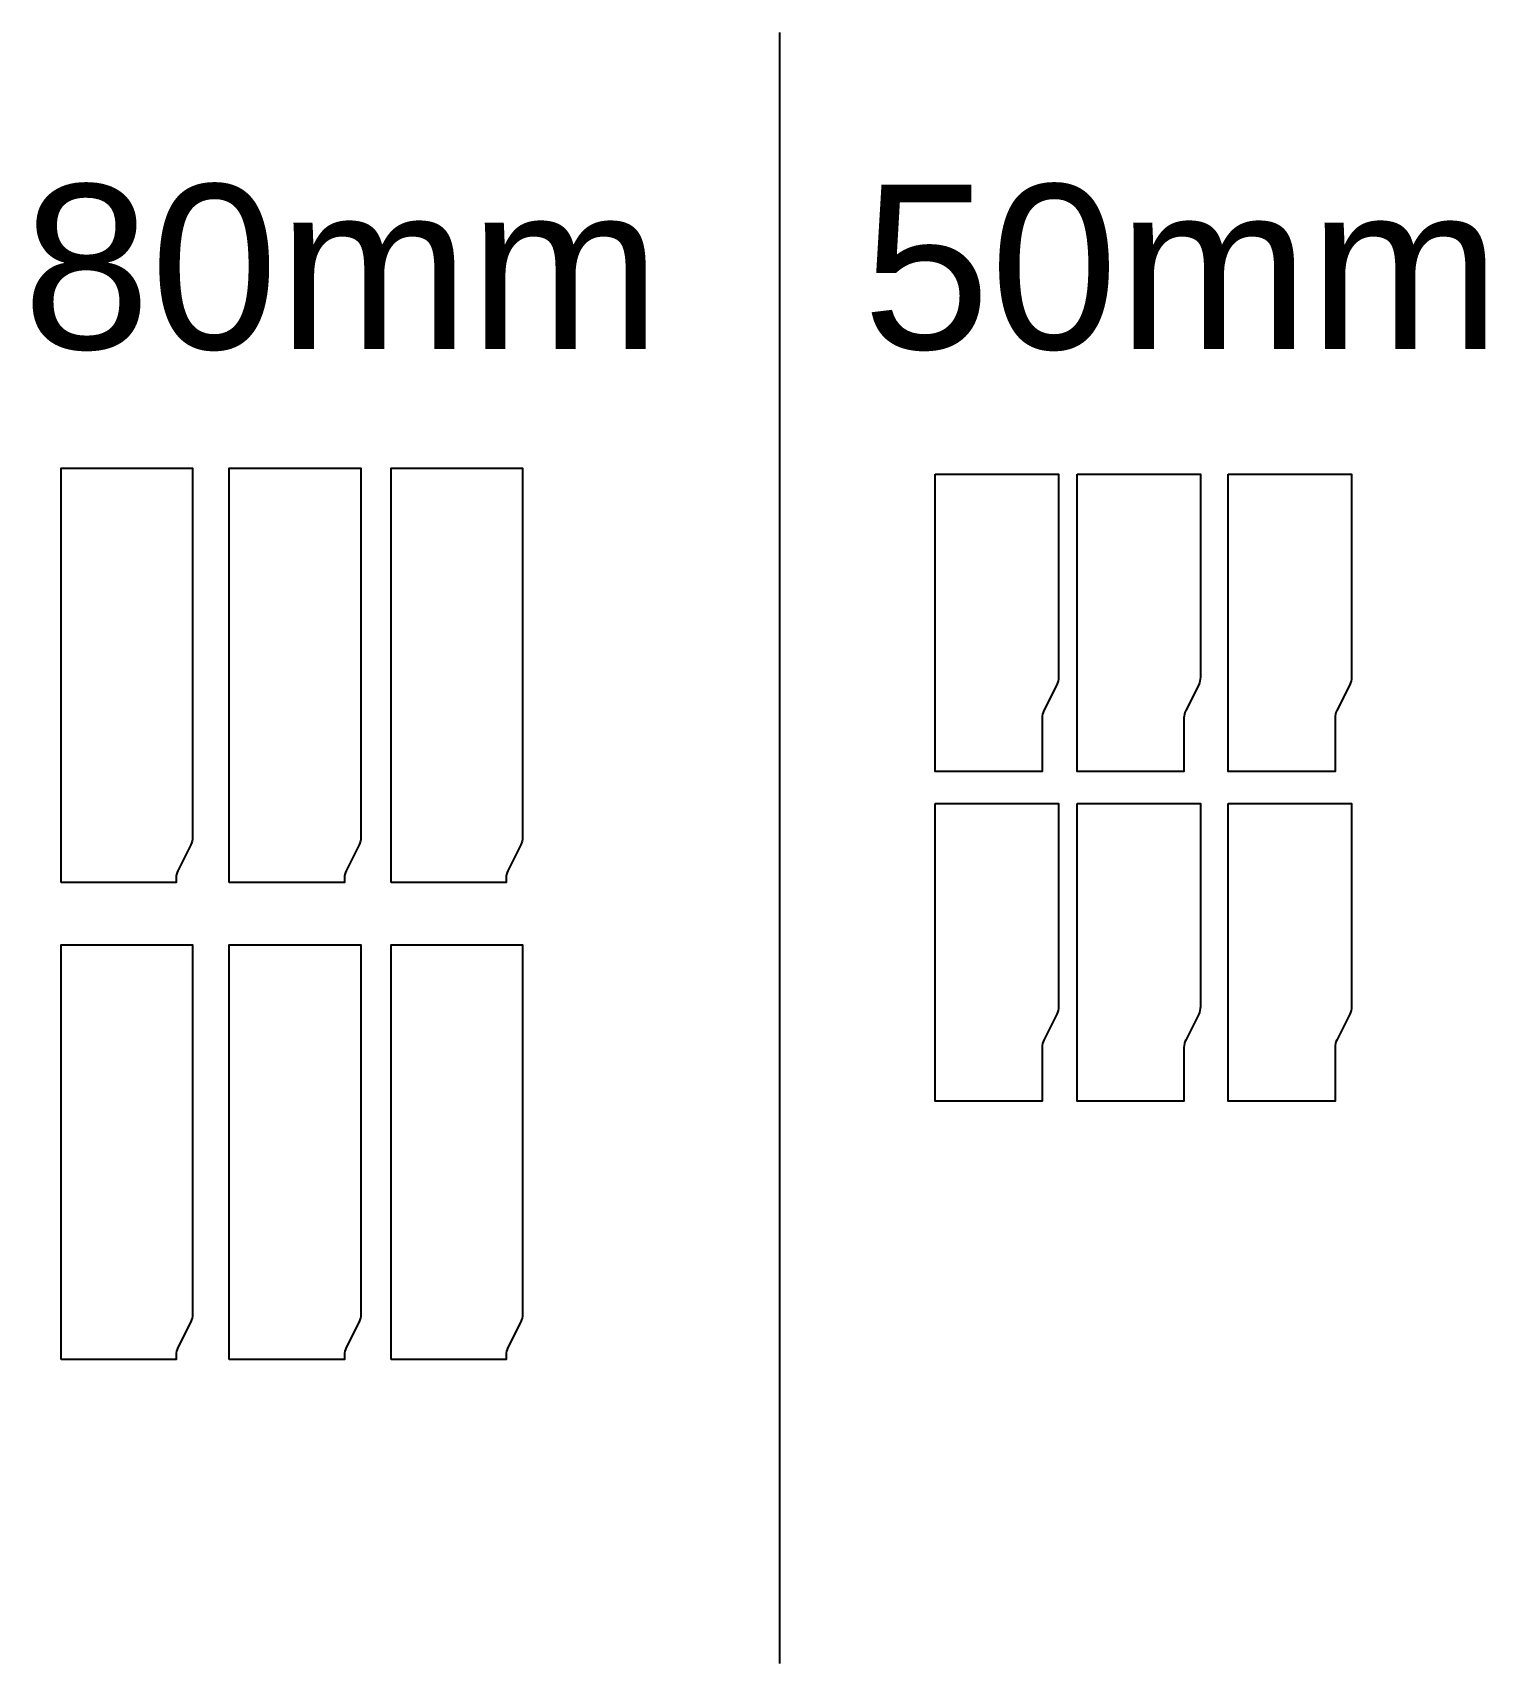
# Model space of a CAD drawing. Header units: millimetres. Extents: x 162 to 1045, y 64 to 1056.
import ezdxf

# ---------------------------------------------------------------- set-up
doc = ezdxf.new("R2010")
doc.units = ezdxf.units.MM
doc.styles.get("Standard").update_dxf_attribs({"font": 'arial.ttf'})

msp = doc.modelspace()

# ---------------------------------------------------------------- linework, layer by layer
msp.add_line((615.76, 1055.79), (615.76, 64.01))
for points in [[(178.84, 538.93), (178.84, 790.93), (258.84, 790.93), (258.84, 566.29, -0.116434), (257.78, 561.81), (249.9, 546.04, 0.116434), (248.84, 541.56), (248.84, 538.93)], [(281.15, 538.93), (281.15, 790.93), (361.15, 790.93), (361.15, 566.29, -0.116434), (360.09, 561.81), (352.2, 546.04, 0.116434), (351.15, 541.56), (351.15, 538.93)], [(379.49, 538.93), (379.49, 790.93), (459.49, 790.93), (459.49, 566.29, -0.116434), (458.43, 561.81), (450.54, 546.04, 0.116434), (449.49, 541.56), (449.49, 538.93)], [(710.48, 787.34), (785.48, 787.34), (785.48, 663.7, -0.116434), (784.42, 659.23), (776.54, 643.45, 0.116434), (775.48, 638.98), (775.48, 606.34), (710.48, 606.34)], [(796.74, 787.34), (871.74, 787.34), (871.74, 663.7, -0.116434), (870.69, 659.23), (862.8, 643.45, 0.116434), (861.74, 638.98), (861.74, 606.34), (796.74, 606.34)], [(888.6, 787.34), (963.6, 787.34), (963.6, 663.7, -0.116434), (962.54, 659.23), (954.65, 643.45, 0.116434), (953.6, 638.98), (953.6, 606.34), (888.6, 606.34)], [(710.48, 587), (785.48, 587), (785.48, 463.36, -0.116434), (784.42, 458.89), (776.54, 443.11, 0.116434), (775.48, 438.64), (775.48, 406), (710.48, 406)], [(796.74, 587), (871.74, 587), (871.74, 463.36, -0.116434), (870.69, 458.89), (862.8, 443.11, 0.116434), (861.74, 438.64), (861.74, 406), (796.74, 406)], [(888.6, 587), (963.6, 587), (963.6, 463.36, -0.116434), (962.54, 458.89), (954.65, 443.11, 0.116434), (953.6, 438.64), (953.6, 406), (888.6, 406)], [(178.84, 248.92), (178.84, 500.92), (258.84, 500.92), (258.84, 276.28, -0.116434), (257.78, 271.81), (249.9, 256.03, 0.116434), (248.84, 251.56), (248.84, 248.92)], [(281.15, 248.92), (281.15, 500.92), (361.15, 500.92), (361.15, 276.28, -0.116434), (360.09, 271.81), (352.2, 256.03, 0.116434), (351.15, 251.56), (351.15, 248.92)], [(379.49, 248.92), (379.49, 500.92), (459.49, 500.92), (459.49, 276.28, -0.116434), (458.43, 271.81), (450.54, 256.03, 0.116434), (449.49, 251.56), (449.49, 248.92)]]:
    msp.add_lwpolyline(points, format="xyb", close=True)

# ---------------------------------------------------------------- texts
at = {"char_height": 100, "attachment_point": 1}
for s, insert in [('80mm ', (155.45, 963.38)), ('50mm ', (666.18, 963.38))]:
    msp.add_mtext_dynamic_manual_height_columns(s, width=133.1212, gutter_width=12.5, heights=[0], dxfattribs=dict(at, insert=insert))

doc.saveas('drawing.dxf')
